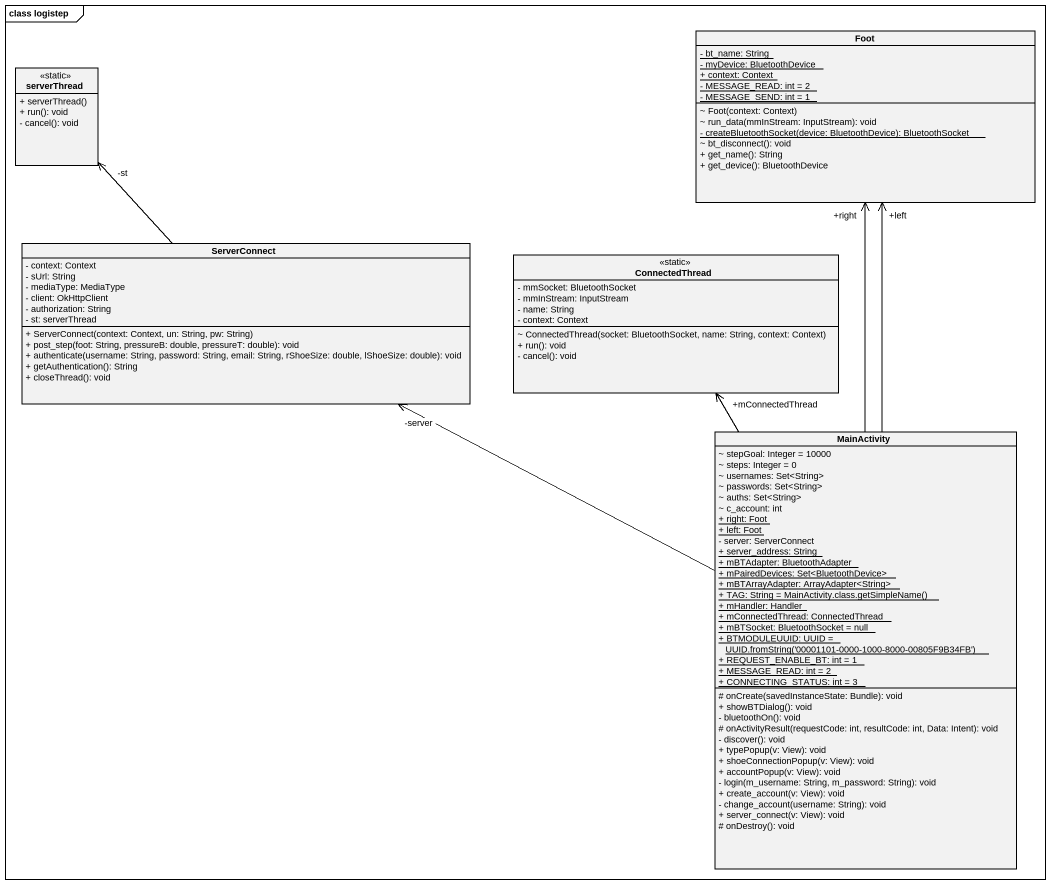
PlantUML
@startuml
mainframe class logistep
hide circle
hide empty members
skinparam classAttributeIconSize 0
class Foot {
  {static} - bt_name: String
  {static} - myDevice: BluetoothDevice
  {static} + context: Context
  {static} - MESSAGE_READ: int = 2
  {static} - MESSAGE_SEND: int = 1
  ~ Foot(context: Context)
  ~ run_data(mmInStream: InputStream): void
  {static} - createBluetoothSocket(device: BluetoothDevice): BluetoothSocket
  ~ bt_disconnect(): void
  + get_name(): String
  + get_device(): BluetoothDevice
}
class serverThread <<static>> {
  + serverThread()
  + run(): void
  - cancel(): void
}
class ServerConnect {
  - context: Context
  - sUrl: String
  - mediaType: MediaType
  - client: OkHttpClient
  - authorization: String
  - st: serverThread
  + ServerConnect(context: Context, un: String, pw: String)
  + post_step(foot: String, pressureB: double, pressureT: double): void
  + authenticate(username: String, password: String, email: String, rShoeSize: double, lShoeSize: double): void
  + getAuthentication(): String
  + closeThread(): void
}
class ConnectedThread <<static>> {
  - mmSocket: BluetoothSocket
  - mmInStream: InputStream
  - name: String
  - context: Context
  ~ ConnectedThread(socket: BluetoothSocket, name: String, context: Context)
  + run(): void
  - cancel(): void
}
class MainActivity {
  ~ stepGoal: Integer = 10000
  ~ steps: Integer = 0
  ~ usernames: Set<String>
  ~ passwords: Set<String>
  ~ auths: Set<String>
  ~ c_account: int
  {static} + right: Foot
  {static} + left: Foot
  - server: ServerConnect
  {static} + server_address: String
  {static} + mBTAdapter: BluetoothAdapter
  {static} + mPairedDevices: Set<BluetoothDevice>
  {static} + mBTArrayAdapter: ArrayAdapter<String>
  {static} {field} + TAG: String = MainActivity.class.getSimpleName()
  {static} + mHandler: Handler
  {static} + mConnectedThread: ConnectedThread
  {static} + mBTSocket: BluetoothSocket = null
  {static} {field} + BTMODULEUUID: UUID = UUID.fromString('00001101-0000-1000-8000-00805F9B34FB')
  {static} + REQUEST_ENABLE_BT: int = 1
  {static} + MESSAGE_READ: int = 2
  {static} + CONNECTING_STATUS: int = 3
  # onCreate(savedInstanceState: Bundle): void
  + showBTDialog(): void
  - bluetoothOn(): void
  # onActivityResult(requestCode: int, resultCode: int, Data: Intent): void
  - discover(): void
  + typePopup(v: View): void
  + shoeConnectionPopup(v: View): void
  + accountPopup(v: View): void
  - login(m_username: String, m_password: String): void
  + create_account(v: View): void
  - change_account(username: String): void
  + server_connect(v: View): void
  # onDestroy(): void
}
ServerConnect -up-> "-st" serverThread
MainActivity -up-> "+left" Foot
MainActivity -up-> "+right" Foot
MainActivity -left-> "-server" ServerConnect
MainActivity -up-> "+mConnectedThread" ConnectedThread
@enduml
